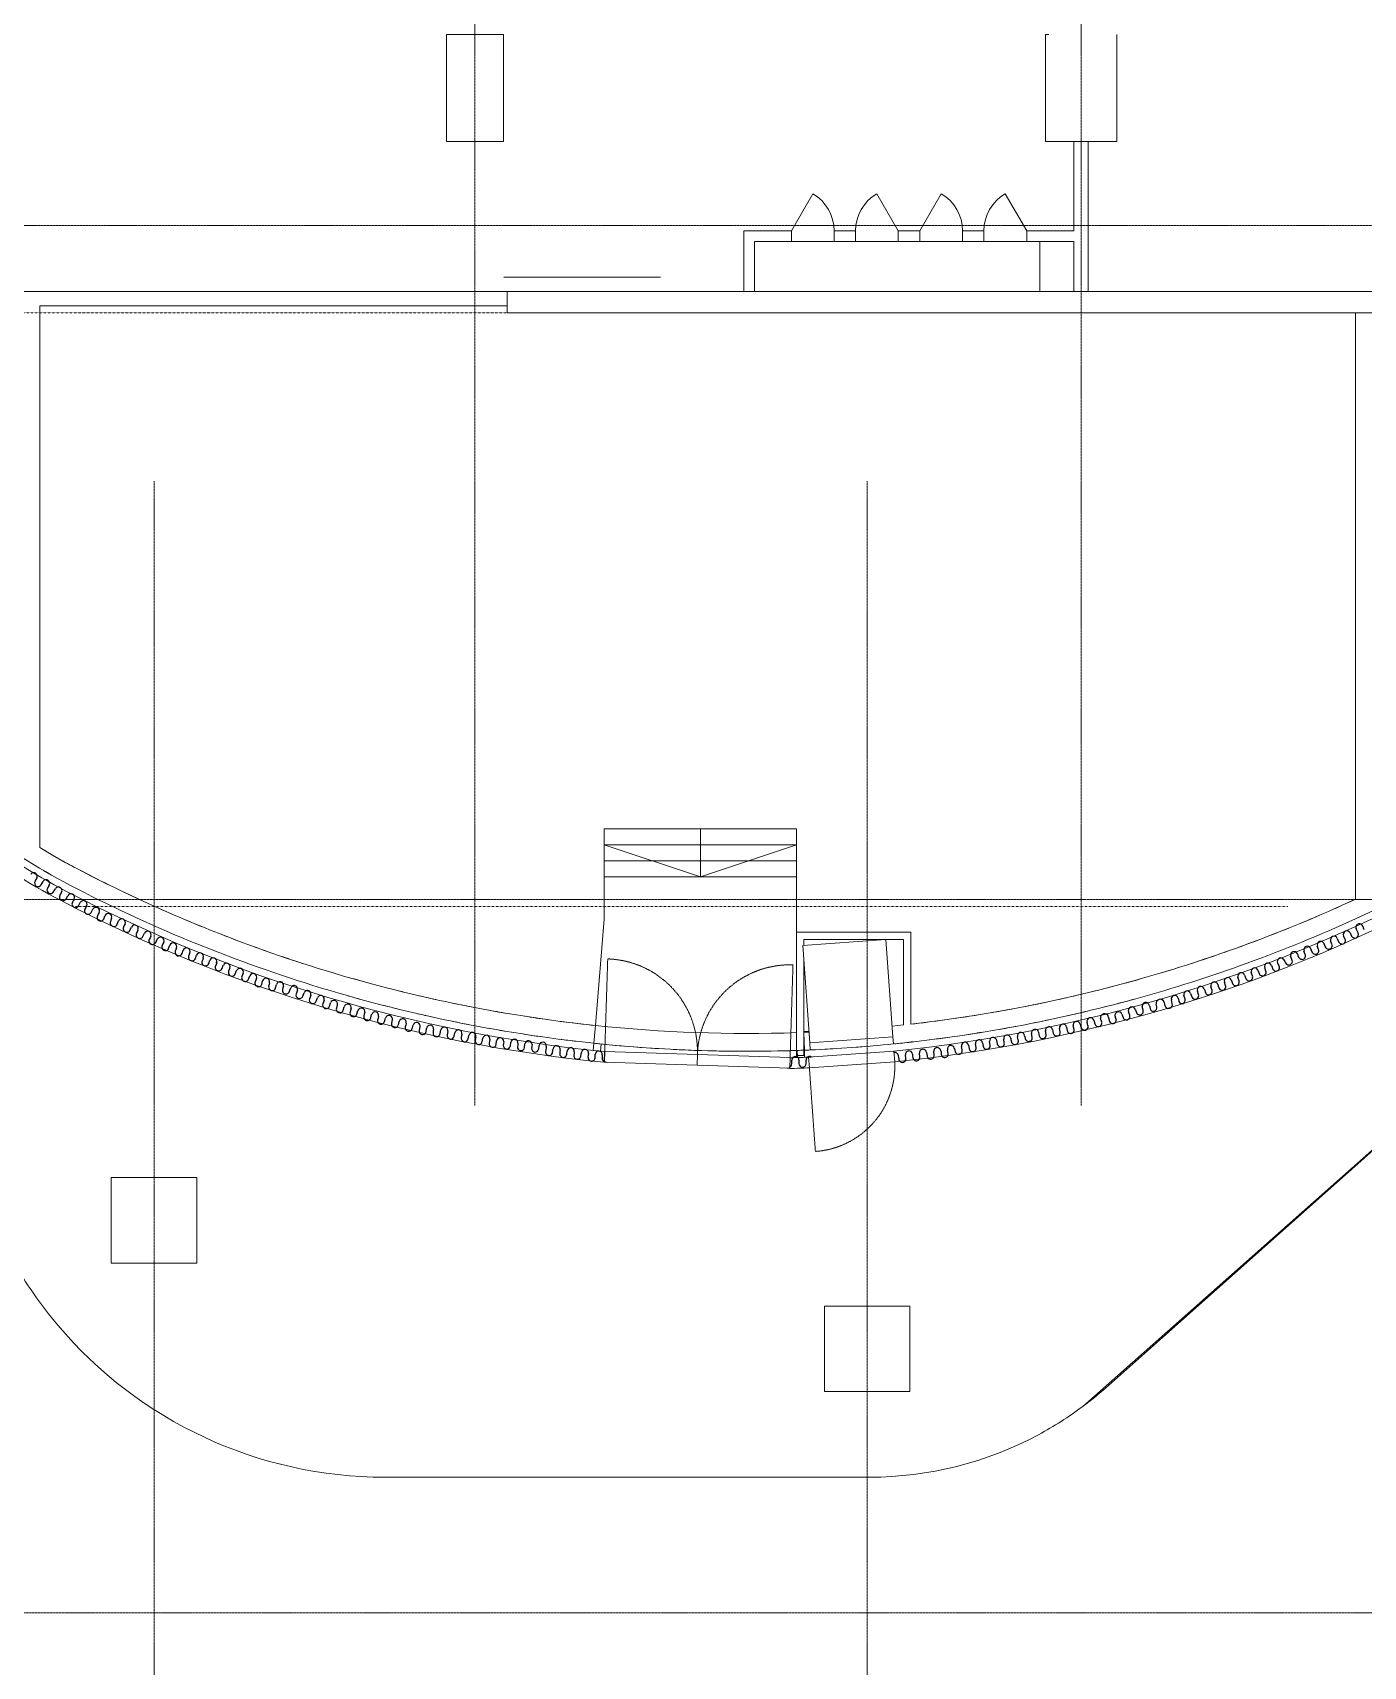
# Model space of a CAD drawing. Header units: millimetres. Extents: x -1578195 to 622687, y -255792 to 391308.
# Drawn here: x -1450456 to -1431795, y 95514 to 118418 of the extents above; entities that cross this region are included whole.
import ezdxf

# ---------------------------------------------------------------- set-up
doc = ezdxf.new("R2010")
doc.units = ezdxf.units.MM
for name, pattern in [('Grid Line', [21, 12, -3, 3, -3]), ('Hidden', [2.25, 1, -1.25]), ('Long Dash', [13.5, 9, -4.5]), ('Overhead', [1.8, 1.2, -0.6])]:
    doc.linetypes.add(name, pattern=pattern)
for name, color, linetype, lineweight in [('A-010-M_LINE', 90, 'Continuous', 5), ('A-010_MH_LINE', 90, 'Hidden', 5), ('A-200-M_WALL', 113, 'Continuous', 9), ('A-200-M_WALL_EXT', 113, 'Continuous', 9), ('A-200-M_WALL_INT', 2, 'Continuous', 9), ('A-230-M_FLOOR', 192, 'Continuous', 18), ('A-242-A_STAIR', 31, 'Continuous', 5), ('A-242-M_STAIR', 31, 'Continuous', 5), ('A-325-M_DOOR', 31, 'Continuous', 5), ('A-325-M_DOOR_PANEL', 31, 'Continuous', 5), ('A-325-MH_DOOR', 31, 'Long Dash', 5), ('S-280-M_COLUMN', 52, 'Continuous', 9), ('Z-030-M_GRID', 191, 'Continuous', 5), ('Z-060-M_DETAIL', 92, 'Continuous', 5)]:
    doc.layers.add(name, color=color, linetype=linetype, lineweight=lineweight)

# ---------------------------------------------------------------- blocks, each defined once
blk = doc.blocks.new('0291')
at = {"layer": 'A-010-M_LINE', "color": 1, "linetype": 'Overhead'}
blk.add_line((93950, 151731), (91750, 151731), dxfattribs=at)
at = {"layer": 'A-010-M_LINE', "color": 1, "lineweight": 25}
for p, q in [((85194, 143284), (85181, 143262)), ((85206, 143306), (85194, 143284)), ((85206, 143306), (85194, 143284)), ((85268, 143212), (85293, 143256)), ((85367, 143184), (85354, 143162)), ((85379, 143206), (85367, 143184)), ((85441, 143112), (85466, 143156)), ((85540, 143084), (85528, 143062)), ((85553, 143106), (85540, 143084)), ((85616, 143014), (85640, 143058)), ((85716, 142989), (85704, 142967)), ((85728, 143011), (85716, 142989)), ((85792, 142919), (85816, 142963)), ((85892, 142894), (85880, 142872)), ((85904, 142916), (85892, 142894)), ((85968, 142824), (85992, 142868)), ((86068, 142799), (86056, 142777)), ((86080, 142821), (86068, 142799)), ((86144, 142729), (86161, 142776)), ((86246, 142718), (86238, 142694)), ((86255, 142741), (86246, 142718)), ((86331, 142660), (86353, 142705)), ((86433, 142639), (86422, 142617)), ((86443, 142662), (86433, 142639)), ((86512, 142574), (86534, 142619)), ((86613, 142554), (86602, 142531)), ((86624, 142576), (86613, 142554)), ((86693, 142488), (86714, 142533)), ((86794, 142468), (86783, 142445)), ((86805, 142490), (86794, 142468)), ((103554, 142448), (103532, 142493)), ((103622, 142537), (103633, 142515)), ((103633, 142515), (103644, 142492)), ((103734, 142536), (103707, 142594)), ((103799, 142633), (103808, 142609)), ((103808, 142609), (103817, 142586)), ((86874, 142402), (86895, 142448)), ((86975, 142382), (86964, 142359)), ((86985, 142405), (86975, 142382)), ((87054, 142317), (87072, 142363)), ((87157, 142305), (87148, 142282)), ((87165, 142329), (87157, 142305)), ((87242, 142247), (87259, 142294)), ((87353, 142259), (87344, 142236)), ((87353, 142259), (87344, 142236)), ((102883, 142245), (102892, 142222)), ((102994, 142234), (102976, 142281)), ((103069, 142317), (103078, 142293)), ((103078, 142293), (103087, 142270)), ((103181, 142306), (103163, 142352)), ((103256, 142388), (103265, 142365)), ((103265, 142365), (103274, 142341)), ((103367, 142377), (103350, 142424)), ((103443, 142459), (103452, 142436)), ((103452, 142436), (103461, 142413)), ((87344, 142236), (87335, 142212)), ((87429, 142177), (87447, 142224)), ((87532, 142166), (87523, 142142)), ((87540, 142189), (87532, 142166)), ((87617, 142108), (87634, 142155)), ((87719, 142096), (87710, 142073)), ((87728, 142120), (87719, 142096)), ((87803, 142036), (87821, 142083)), ((87905, 142022), (87896, 141999)), ((87914, 142046), (87905, 142022)), ((87989, 141962), (88007, 142009)), ((102331, 142014), (102340, 141990)), ((102442, 142001), (102425, 142048)), ((102519, 142082), (102528, 142058)), ((102528, 142058), (102536, 142035)), ((102630, 142069), (102607, 142113)), ((102695, 142160), (102707, 142138)), ((102707, 142138), (102719, 142116)), ((102807, 142163), (102789, 142209)), ((102892, 142222), (102900, 142198)), ((88091, 141948), (88082, 141925)), ((88100, 141972), (88091, 141948)), ((88174, 141888), (88193, 141935)), ((88277, 141875), (88267, 141851)), ((88286, 141898), (88277, 141875)), ((88360, 141814), (88372, 141863)), ((88463, 141815), (88457, 141791)), ((88469, 141839), (88463, 141815)), ((88555, 141767), (88566, 141816)), ((88664, 141792), (88658, 141768)), ((101687, 141736), (101671, 141783)), ((101766, 141815), (101774, 141791)), ((101774, 141791), (101782, 141767)), ((101877, 141799), (101861, 141846)), ((101956, 141878), (101964, 141854)), ((101964, 141854), (101972, 141830)), ((102066, 141864), (102049, 141911)), ((102143, 141945), (102152, 141922)), ((102152, 141922), (102160, 141898)), ((102254, 141933), (102237, 141980)), ((102340, 141990), (102348, 141967)), ((88658, 141768), (88652, 141743)), ((88749, 141720), (88767, 141767)), ((88851, 141708), (88843, 141684)), ((88860, 141731), (88851, 141708)), ((88936, 141649), (88954, 141696)), ((89038, 141637), (89030, 141614)), ((89047, 141661), (89038, 141637)), ((89123, 141578), (89141, 141625)), ((89226, 141567), (89217, 141543)), ((89234, 141590), (89226, 141567)), ((89310, 141508), (89324, 141556)), ((101014, 141563), (101022, 141532)), ((101129, 141545), (101116, 141600)), ((101210, 141623), (101220, 141579)), ((101220, 141579), (101218, 141587)), ((101308, 141608), (101291, 141658)), ((101386, 141689), (101394, 141665)), ((101394, 141665), (101402, 141641)), ((101497, 141673), (101481, 141720)), ((101576, 141752), (101584, 141728)), ((101576, 141752), (101584, 141728)), ((101584, 141728), (101592, 141704)), ((89413, 141505), (89407, 141481)), ((89420, 141529), (89413, 141505)), ((89503, 141454), (89516, 141502)), ((89606, 141451), (89599, 141427)), ((89613, 141475), (89606, 141451)), ((89613, 141475), (89606, 141451)), ((89695, 141400), (89709, 141448)), ((89798, 141397), (89792, 141373)), ((89805, 141421), (89798, 141397)), ((89888, 141346), (89901, 141394)), ((89991, 141343), (89985, 141318)), ((89998, 141367), (89991, 141343)), ((90082, 141294), (90094, 141343)), ((100128, 141318), (100123, 141339)), ((100232, 141362), (100242, 141318)), ((100345, 141315), (100328, 141362)), ((100422, 141397), (100430, 141374)), ((100430, 141374), (100439, 141350)), ((100533, 141385), (100515, 141432)), ((100609, 141466), (100618, 141443)), ((100618, 141443), (100626, 141420)), ((100720, 141454), (100709, 141503)), ((100806, 141526), (100812, 141502)), ((100812, 141502), (100818, 141477)), ((100912, 141500), (100903, 141536)), ((101022, 141532), (101025, 141520)), ((90185, 141294), (90179, 141270)), ((90191, 141318), (90185, 141294)), ((90276, 141246), (90288, 141294)), ((90379, 141245), (90373, 141221)), ((90385, 141270), (90379, 141245)), ((90470, 141197), (90482, 141245)), ((90573, 141197), (90567, 141173)), ((90579, 141221), (90573, 141197)), ((90664, 141148), (90669, 141198)), ((90766, 141163), (90763, 141138)), ((90769, 141187), (90766, 141163)), ((90863, 141127), (90872, 141176)), ((90966, 141133), (90961, 141108)), ((90971, 141157), (90966, 141133)), ((91059, 141089), (91069, 141138)), ((91162, 141094), (91157, 141070)), ((91167, 141119), (91162, 141094)), ((91255, 141050), (91265, 141099)), ((99054, 141104), (99061, 141080)), ((99165, 141076), (99156, 141125)), ((99254, 141144), (99259, 141119)), ((99254, 141144), (99259, 141119)), ((99259, 141119), (99263, 141095)), ((99361, 141113), (99352, 141162)), ((99450, 141181), (99455, 141156)), ((99455, 141156), (99460, 141131)), ((99558, 141150), (99549, 141199)), ((99647, 141217), (99652, 141193)), ((99652, 141193), (99656, 141168)), ((99754, 141184), (99741, 141233)), ((99838, 141259), (99844, 141235)), ((99844, 141235), (99851, 141211)), ((99947, 141237), (99934, 141285)), ((100031, 141312), (100043, 141261)), ((100128, 141318), (100138, 141290)), ((100242, 141318), (100244, 141306)), ((91358, 141056), (91354, 141031)), ((91363, 141080), (91358, 141056)), ((91452, 141012), (91461, 141061)), ((91555, 141017), (91550, 140993)), ((91559, 141042), (91555, 141017)), ((91648, 140974), (91653, 141023)), ((91750, 140988), (91747, 140963)), ((91753, 141013), (91750, 140988)), ((91847, 140953), (91852, 141002)), ((91949, 140967), (91946, 140942)), ((91952, 140992), (91949, 140967)), ((91952, 140992), (91949, 140967)), ((92046, 140931), (92051, 140981)), ((92148, 140946), (92145, 140921)), ((92150, 140971), (92148, 140946)), ((92245, 140910), (92250, 140960)), ((92343, 140900), (92340, 140875)), ((92347, 140925), (92343, 140900)), ((92349, 140949), (92347, 140925)), ((92439, 140862), (92446, 140911)), ((92542, 140874), (92538, 140849)), ((92545, 140898), (92542, 140874)), ((92638, 140836), (92644, 140885)), ((92743, 140872), (92740, 140847)), ((97789, 140824), (97783, 140873)), ((97883, 140885), (97886, 140860)), ((97988, 140847), (97975, 140895)), ((98072, 140920), (98078, 140896)), ((98078, 140896), (98085, 140872)), ((98181, 140897), (98173, 140946)), ((98272, 140963), (98276, 140939)), ((98276, 140939), (98280, 140914)), ((98379, 140931), (98370, 140980)), ((98469, 140997), (98473, 140972)), ((98473, 140972), (98477, 140947)), ((98576, 140964), (98567, 141013)), ((98666, 141030), (98670, 141005)), ((98670, 141005), (98674, 140981)), ((98773, 140997), (98765, 141047)), ((98863, 141063), (98867, 141039)), ((98867, 141039), (98872, 141014)), ((98970, 141031), (98958, 141079)), ((99061, 141080), (99067, 141056)), ((92740, 140847), (92737, 140823)), ((92836, 140810), (92842, 140859)), ((92938, 140821), (92935, 140797)), ((92942, 140846), (92938, 140821)), ((93034, 140783), (93036, 140833)), ((93135, 140804), (93134, 140779)), ((93136, 140829), (93135, 140804)), ((95794, 140705), (95794, 140755)), ((95894, 140755), (95894, 140730)), ((95894, 140730), (95894, 140705)), ((95994, 140705), (95994, 140755)), ((97287, 140816), (97290, 140791)), ((97290, 140791), (97292, 140766)), ((97392, 140778), (97386, 140827)), ((97485, 140839), (97488, 140814)), ((97488, 140814), (97491, 140789)), ((97590, 140801), (97585, 140850)), ((97684, 140862), (97687, 140837)), ((97687, 140837), (97690, 140812)), ((97886, 140860), (97888, 140835))]:
    blk.add_line(p, q, dxfattribs=at)
for centre, radius, start, end in [((85163, 143331), 50, 330, 150), ((85224, 143237), 50, 150, 330), ((85336, 143231), 50, 330, 150), ((85398, 143137), 50, 150, 330), ((85509, 143131), 50, 330, 150), ((85572, 143038), 50, 151.6154, 331.6154), ((85684, 143035), 50, 331.6154, 151.6154), ((85748, 142943), 50, 151.6154, 331.6154), ((85860, 142940), 50, 331.6154, 151.6154), ((85924, 142848), 50, 151.6154, 331.6154), ((86036, 142845), 50, 331.6154, 151.6154), ((86100, 142753), 50, 151.6154, 331.6154), ((86208, 142759), 50, 339.6154, 159.6154), ((86398, 142683), 50, 334.6154, 154.6154), ((86285, 142677), 50, 159.6154, 339.6154), ((86467, 142595), 50, 154.6154, 334.6154), ((86579, 142598), 50, 334.6154, 154.6154), ((86648, 142510), 50, 154.6154, 334.6154), ((86759, 142512), 50, 334.6154, 154.6154), ((86940, 142426), 50, 334.6154, 154.6154), ((103396, 142442), 50, 20.9337, 200.9337), ((103577, 142515), 50, 25.9337, 205.9337), ((103689, 142514), 50, 205.9337, 25.9337), ((103753, 142615), 50, 20.9337, 205.0008), ((86828, 142424), 50, 154.6154, 334.6154), ((87009, 142338), 50, 154.6154, 334.6154), ((87118, 142346), 50, 339.6154, 159.6154), ((87195, 142264), 50, 159.6154, 339.6154), ((87306, 142276), 50, 339.6154, 159.6154), ((87493, 142207), 50, 339.6154, 159.6154), ((102836, 142227), 50, 20.9337, 200.9337), ((103023, 142299), 50, 20.9337, 200.9337), ((103134, 142288), 50, 200.9337, 20.9337), ((103210, 142370), 50, 20.9337, 200.9337), ((103321, 142359), 50, 200.9337, 20.9337), ((103508, 142431), 50, 200.9337, 20.9337), ((87382, 142195), 50, 159.6154, 339.6154), ((87570, 142125), 50, 159.6154, 339.6154), ((87681, 142137), 50, 339.6154, 159.6154), ((87756, 142055), 50, 158.3183, 338.3183), ((87868, 142064), 50, 338.3183, 158.3183), ((88054, 141990), 50, 338.3183, 158.3183), ((102284, 141997), 50, 19.9337, 199.9337), ((102472, 142065), 50, 19.9337, 199.9337), ((102583, 142052), 50, 199.9337, 19.9337), ((102651, 142137), 50, 27.9337, 207.9337), ((102763, 142139), 50, 207.9337, 27.9337), ((102947, 142216), 50, 200.9337, 20.9337), ((87942, 141981), 50, 158.3183, 338.3183), ((88128, 141907), 50, 158.3183, 338.3183), ((88239, 141916), 50, 338.3183, 158.3183), ((88314, 141833), 50, 158.3183, 338.3183), ((88421, 141851), 50, 346.3183, 166.3183), ((88506, 141779), 50, 166.3183, 346.3183), ((88615, 141804), 50, 346.3183, 166.3183), ((88813, 141749), 50, 339.3183, 159.3183), ((101529, 141736), 50, 18.3183, 198.3183), ((101719, 141799), 50, 18.3183, 198.3183), ((101829, 141783), 50, 198.3183, 18.3183), ((101908, 141862), 50, 18.3183, 198.3183), ((102019, 141847), 50, 199.9337, 19.9337), ((102096, 141928), 50, 19.9337, 199.9337), ((102207, 141916), 50, 199.9337, 19.9337), ((102395, 141984), 50, 199.9337, 19.9337), ((88700, 141732), 50, 166.3183, 346.3183), ((88889, 141667), 50, 159.3183, 339.3183), ((89001, 141678), 50, 339.3183, 159.3183), ((89076, 141596), 50, 159.3183, 339.3183), ((89188, 141608), 50, 339.3183, 159.3183), ((89372, 141542), 50, 344.3183, 164.3183), ((100757, 141514), 50, 13.3183, 193.3183), ((100959, 141550), 57.1, 13.3183, 193.3183), ((101163, 141612), 48.3, 13.3183, 193.3183), ((101264, 141593), 46.3, 202.3183, 18.3183), ((101339, 141673), 50, 18.3183, 198.3183), ((101450, 141657), 50, 198.3183, 18.3183), ((101639, 141720), 50, 198.3183, 18.3183), ((89264, 141526), 50, 159.3183, 339.3183), ((89455, 141467), 50, 164.3183, 344.3183), ((89565, 141488), 50, 344.3183, 164.3183), ((89647, 141413), 50, 164.3183, 344.3183), ((89757, 141434), 50, 344.3183, 164.3183), ((89840, 141359), 50, 164.3183, 344.3183), ((89950, 141380), 50, 344.3183, 164.3183), ((90143, 141331), 50, 345.9337, 165.9337), ((90337, 141282), 50, 345.9337, 165.9337), ((99982, 141299), 50, 15.3183, 195.3183), ((100178, 141350), 55.6, 12.3183, 192.3183), ((100293, 141316), 50, 192.3183, 12.3183), ((100375, 141380), 50, 20.3183, 200.3183), ((100486, 141367), 50, 200.3183, 20.3183), ((100562, 141449), 50, 20.3183, 200.3183), ((100673, 141437), 50, 200.3183, 20.3183), ((100865, 141488), 48.6, 193.3183, 13.3183), ((101077, 141532), 53.7, 193.3183, 13.3183), ((90033, 141306), 50, 165.9337, 345.9337), ((90227, 141258), 50, 165.9337, 345.9337), ((90421, 141209), 50, 165.9337, 345.9337), ((90531, 141233), 50, 345.9337, 165.9337), ((90615, 141160), 50, 165.9337, 345.9337), ((90719, 141193), 50, 353.9337, 173.9337), ((90813, 141132), 50, 173.9337, 353.9337), ((90921, 141167), 50, 348.9337, 168.9337), ((91010, 141098), 50, 168.9337, 348.9337), ((91118, 141128), 50, 348.9337, 168.9337), ((91314, 141090), 50, 348.9337, 168.9337), ((91510, 141052), 50, 348.9337, 168.9337), ((98814, 141055), 50, 9.6154, 189.6154), ((99006, 141092), 50, 14.6154, 194.6154), ((99205, 141135), 50, 10.6154, 190.6154), ((99312, 141104), 50, 190.6154, 10.6154), ((99401, 141171), 50, 10.6154, 190.6154), ((99509, 141141), 50, 190.6154, 10.6154), ((99598, 141208), 50, 10.6154, 190.6154), ((99705, 141176), 50, 189.3183, 9.3183), ((99789, 141246), 50, 15.3183, 195.3183), ((99899, 141224), 50, 195.3183, 15.3183), ((100091, 141272), 50, 193.3577, 12.3183), ((91206, 141060), 50, 168.9337, 348.9337), ((91403, 141022), 50, 168.9337, 348.9337), ((91599, 140983), 50, 168.9337, 348.9337), ((91703, 141018), 50, 353.9337, 173.9337), ((91797, 140958), 50, 173.9337, 353.9337), ((91902, 140997), 50, 353.9337, 173.9337), ((91996, 140937), 50, 173.9337, 353.9337), ((92101, 140976), 50, 353.9337, 173.9337), ((92195, 140916), 50, 173.9337, 353.9337), ((92300, 140955), 50, 353.9337, 173.9337), ((92390, 140868), 50, 172.4895, 352.4895), ((92495, 140905), 50, 352.4895, 172.4895), ((92694, 140879), 50, 352.4895, 172.4895), ((92892, 140853), 50, 352.4895, 172.4895), ((93086, 140831), 50, 357.4895, 177.4895), ((97436, 140833), 50, 6.6154, 186.6154), ((97634, 140856), 50, 6.6154, 186.6154), ((97833, 140879), 50, 6.6154, 186.6154), ((98024, 140908), 50, 14.6154, 194.6154), ((98133, 140885), 50, 194.6154, 14.6154), ((98222, 140955), 50, 9.6154, 189.6154), ((98329, 140922), 50, 189.6154, 9.6154), ((98419, 140988), 50, 9.6154, 189.6154), ((98526, 140956), 50, 189.6154, 9.6154), ((98617, 141022), 50, 9.6154, 189.6154), ((98724, 140989), 50, 189.6154, 9.6154), ((98921, 141022), 50, 189.6154, 9.6154), ((99116, 141066), 50, 191.6154, 11.6154), ((92588, 140842), 50, 172.4895, 352.4895), ((92786, 140816), 50, 172.4895, 352.4895), ((92985, 140790), 50, 172.4895, 352.4895), ((93184, 140777), 50, 177.4895, 274.7873), ((95744, 140705), 50, 285.9939, 360), ((95844, 140755), 50, 360, 180), ((95944, 140705), 50, 180, 360), ((96044, 140755), 50, 56.9129, 180), ((97238, 140811), 50, 5, 101.9075), ((97342, 140772), 50, 186.6154, 6.6154), ((97541, 140795), 50, 186.6154, 6.6154), ((97739, 140818), 50, 186.6154, 6.6154), ((97938, 140841), 50, 186.6154, 6.6154)]:
    blk.add_arc(centre, radius, start, end, dxfattribs=at)
at = {"layer": 'A-010_MH_LINE', "color": 1}
for p, q in [((83250, 151231), (100250, 151231)), ((85750, 151231), (102750, 151231)), ((102750, 142906), (85750, 142906))]:
    blk.add_line(p, q, dxfattribs=at)
at = {"layer": 'A-200-M_WALL', "color": 1}
for p, q in [((93164, 140724), (93168, 140874)), ((97226, 140880), (97237, 140730)), ((95763, 140640), (95763, 140636))]:
    blk.add_line(p, q, dxfattribs=at)
for centre, radius, start, end in [((95167, 161394), 20617, 275.7319, 319.6074), ((95167, 161394), 20767, 275.7204, 319.6254), ((89859, 151229), 9300, 232.4451, 242.4274), ((89859, 151229), 9150, 232.4695, 242.4274), ((95167, 161394), 20767, 242.4274, 264.4659), ((95167, 161394), 20617, 242.4274, 264.4381), ((95167, 161394), 20767, 271.6448, 272.409), ((95167, 161394), 20617, 271.6736, 272.4801)]:
    blk.add_arc(centre, radius, start, end, dxfattribs=at)
at = {"layer": 'A-200-M_WALL_EXT', "color": 1, "lineweight": 13}
for p, q in [((105575, 151531), (91800, 151531)), ((91800, 151531), (91800, 151231)), ((91800, 151231), (110425, 151231))]:
    blk.add_line(p, q, dxfattribs=at)
at = {"layer": 'A-200-M_WALL_INT', "color": 1}
for p, q in [((99750, 153631), (99750, 152381)), ((99950, 153631), (99750, 153631)), ((99950, 151531), (99950, 153631)), ((95122, 152381), (95122, 151531)), ((95787, 152381), (95122, 152381)), ((95787, 152231), (95787, 152381)), ((96687, 152381), (96387, 152381)), ((96387, 152381), (96387, 152231)), ((96687, 152231), (96687, 152381)), ((97587, 152381), (97287, 152381)), ((97287, 152381), (97287, 152231)), ((97587, 152231), (97587, 152381)), ((98487, 152381), (98187, 152381)), ((98187, 152381), (98187, 152231)), ((98487, 152231), (98487, 152381)), ((99750, 152381), (99087, 152381)), ((99087, 152381), (99087, 152231)), ((95272, 151531), (95272, 152231)), ((95272, 152231), (95787, 152231)), ((96387, 152231), (96687, 152231)), ((97287, 152231), (97587, 152231)), ((98187, 152231), (98487, 152231)), ((99087, 152231), (99750, 152231)), ((99750, 152231), (99750, 151531)), ((48395, 151531), (91800, 151531)), ((91800, 151331), (91800, 151531)), ((95122, 151531), (95272, 151531)), ((99750, 151531), (99950, 151531)), ((85250, 143733), (85250, 151331)), ((85250, 151331), (91800, 151331)), ((103900, 151231), (103700, 151231)), ((103700, 151231), (103700, 143011)), ((85426, 143627), (85250, 143733)), ((85605, 143526), (85426, 143627)), ((85786, 143429), (85605, 143526)), ((103648, 142987), (103595, 142963)), ((103700, 143011), (103648, 142987)), ((95861, 142546), (95861, 140819)), ((97461, 142546), (95861, 142546)), ((97461, 141257), (97461, 142546)), ((95961, 142363), (95961, 142446)), ((95961, 142446), (97112, 142446)), ((97113, 142446), (97361, 142446)), ((97361, 142446), (97361, 141246)), ((95961, 140819), (95961, 142162)), ((100551, 141855), (100115, 141740)), ((99678, 141635), (99238, 141540)), ((100115, 141740), (99678, 141635)), ((98353, 141379), (97907, 141313)), ((98796, 141455), (98353, 141379)), ((99238, 141540), (98796, 141455)), ((93019, 140990), (93040, 141239)), ((95961, 141143), (95970, 140893)), ((97281, 141238), (97201, 141229)), ((97361, 141246), (97281, 141238)), ((97907, 141313), (97461, 141257)), ((93019, 140990), (93010, 140887)), ((93010, 140887), (93110, 140879)), ((93110, 140879), (93118, 140980)), ((95870, 140889), (95873, 140789)), ((95973, 140793), (95970, 140893)), ((96052, 140896), (96044, 140996)), ((97211, 141080), (97219, 140980)), ((95861, 140819), (95961, 140819)), ((95873, 140789), (95973, 140793))]:
    blk.add_line(p, q, dxfattribs=at)
for centre, radius, start, end in [((95167, 161394), 20517, 294.5732, 319.2167), ((89859, 151229), 9050, 232.4854, 242.4274), ((95167, 161394), 20267, 242.4274, 252.7334), ((95167, 161394), 20517, 242.4274, 252.7334), ((95167, 161394), 20267, 285.4053, 294.5732), ((95167, 161394), 20517, 285.4053, 294.5732), ((95167, 161394), 20267, 252.7334, 263.9753), ((95167, 161394), 20517, 252.7334, 263.9908), ((95167, 161394), 20517, 275.7397, 285.4053), ((95167, 161394), 20267, 263.9753, 271.9625), ((95167, 161394), 20267, 272.2464, 272.4518), ((95167, 161394), 20517, 263.9908, 264.2701), ((95167, 161394), 20517, 264.0504, 265.1326), ((95167, 161394), 20517, 265.379, 266.7108), ((95167, 161394), 20517, 267.0987, 268.0384), ((95167, 161394), 20517, 268.599, 269.3868), ((95167, 161394), 20517, 269.9709, 270.7319), ((95167, 161394), 20517, 271.332, 271.9385), ((95167, 161394), 20517, 271.9637, 272.243), ((95167, 161394), 20517, 272.243, 272.472), ((95167, 161394), 20517, 272.472, 275.7397)]:
    blk.add_arc(centre, radius, start, end, dxfattribs=at)
at = {"layer": 'A-230-M_FLOOR', "color": 1}
for p, q in [((95787, 152231), (96387, 152231)), ((96687, 152231), (97287, 152231)), ((97587, 152231), (98187, 152231)), ((98487, 152231), (99087, 152231)), ((99272, 152231), (99272, 151531)), ((108795, 143804), (99876, 135899)), ((93163, 143321), (93163, 142728)), ((95861, 143321), (93163, 143321)), ((95861, 142546), (95861, 143321)), ((93163, 142728), (93040, 141239)), ((103473, 139072), (106754, 141989)), ((91038, 141297), (91048, 141295)), ((96033, 141156), (95961, 141156)), ((95970, 140893), (95961, 140892)), ((97254, 140983), (97236, 140982)), ((100191, 136155), (103473, 139072)), ((90086, 134906), (96885, 134906))]:
    blk.add_line(p, q, dxfattribs=at)
for centre, radius, start, end in [((89859, 151229), 8800, 238.4204, 240.2012), ((89859, 151229), 9050, 239.7619, 240.4177), ((89859, 151229), 8800, 240.6465, 242.4274), ((95167, 161394), 20267, 242.4274, 243.7943), ((95167, 161394), 20267, 244.2439, 245.1625), ((95167, 161394), 20267, 293.9247, 294.9011), ((95167, 161394), 20267, 245.6971, 246.5325), ((95167, 161394), 20267, 247.0984, 247.9055), ((95167, 161394), 20267, 292.48, 293.3797), ((95167, 161394), 20267, 248.4825, 249.2836), ((95167, 161394), 20267, 290.6545, 292.0144), ((95167, 161394), 20267, 249.8586, 250.6715), ((95167, 161394), 20267, 289.2847, 290.6441), ((95167, 161394), 20267, 251.2305, 252.0827), ((95167, 161394), 20267, 252.5999, 253.366), ((95167, 161394), 20267, 286.5537, 287.3845), ((95167, 161394), 20267, 287.9195, 288.8483), ((95167, 161394), 20267, 254.0277, 254.7942), ((95167, 161394), 20267, 283.8296, 284.6261), ((95167, 161394), 20267, 285.1829, 285.9802), ((95167, 161394), 20517, 254.148, 254.6194), ((95167, 161394), 20267, 255.4488, 256.225), ((95167, 161394), 20267, 256.8699, 257.6603), ((95167, 161394), 20267, 281.1068, 281.9014), ((95167, 161394), 20267, 282.4721, 283.2596), ((95167, 161394), 20517, 255.5625, 256.1282), ((95167, 161394), 20517, 256.977, 257.5831), ((95167, 161394), 20267, 258.291, 259.1037), ((95167, 161394), 20267, 259.7121, 260.5652), ((95167, 161394), 20267, 261.1332, 262.0808), ((95167, 161394), 20267, 278.291, 279.1966), ((95167, 161394), 20267, 279.7245, 280.5477), ((95167, 161394), 20517, 258.4206, 259.02), ((95167, 161394), 20517, 259.806, 260.4488), ((95167, 161394), 20517, 261.2206, 261.8732), ((95167, 161394), 20267, 262.5542, 263.9753), ((95167, 161394), 20267, 263.9753, 271.9624), ((95167, 161394), 20267, 276.4992, 277.8473), ((95167, 161394), 20517, 262.6351, 263.2949), ((95167, 161394), 20517, 263.9907, 264.1058), ((95167, 161394), 20517, 264.1097, 267.9628), ((95167, 161394), 20517, 267.9628, 271.9385), ((95167, 161394), 20517, 272.9327, 273.3645), ((95167, 161394), 20517, 274.2717, 274.5817), ((90086, 140906), 6000, 209.6324, 220.1311), ((90086, 140906), 6000, 220.1311, 270), ((96885, 139906), 5000, 306.7591, 311.391), ((96885, 139906), 5000, 298.2617, 306.7403), ((96885, 139906), 5000, 270, 298.2617)]:
    blk.add_arc(centre, radius, start, end, dxfattribs=at)
for points in [[(100144, 141490), (100302, 141529), (100460, 141571), (100617, 141614)], [(99183, 141274), (99263, 141290), (99343, 141307), (99423, 141325)], [(99664, 141376), (99756, 141397), (99848, 141419), (99940, 141442)], [(98213, 141104), (98295, 141117), (98376, 141130), (98456, 141145)], [(98699, 141183), (98778, 141197), (98857, 141212), (98935, 141228)], [(97254, 140983), (97335, 140992), (97416, 141001), (97496, 141012)], [(97725, 141037), (97810, 141048), (97895, 141060), (97979, 141073)]]:
    blk.add_open_spline(points, degree=3, dxfattribs=at)
at = {"layer": 'A-242-A_STAIR', "color": 1}
for p, q in [((94512, 143996), (94512, 143771)), ((94512, 143321), (93163, 143771)), ((94512, 143771), (94512, 143546)), ((94512, 143321), (95861, 143771)), ((94512, 143546), (94512, 143321))]:
    blk.add_line(p, q, dxfattribs=at)
at = {"layer": 'A-242-M_STAIR', "color": 1}
for p, q in [((95861, 143996), (93163, 143996)), ((93163, 143996), (93163, 143771)), ((95861, 143996), (95861, 143771)), ((93163, 143771), (93163, 143546)), ((95861, 143771), (93163, 143771)), ((95861, 143771), (95861, 143546)), ((93163, 143546), (93163, 143321)), ((95861, 143546), (93163, 143546)), ((95861, 143546), (95861, 143321)), ((95861, 143321), (93163, 143321))]:
    blk.add_line(p, q, dxfattribs=at)
at = {"layer": 'A-242-M_STAIR', "color": 1, "linetype": 'Overhead'}
for p, q in [((95861, 143996), (93163, 143996)), ((95861, 143771), (93163, 143771)), ((95861, 143546), (93163, 143546))]:
    blk.add_line(p, q, dxfattribs=at)
at = {"layer": 'A-325-M_DOOR', "color": 1, "lineweight": 9}
for p, q in [((95787, 152381), (96087, 152901)), ((97287, 152381), (96987, 152901)), ((97587, 152381), (97887, 152901)), ((99087, 152381), (98787, 152901)), ((96029, 140794), (97226, 140880)), ((97226, 140880), (97237, 140730)), ((96040, 140645), (96029, 140794)), ((97237, 140730), (96040, 140645))]:
    blk.add_line(p, q, dxfattribs=at)
at = {"layer": 'A-325-M_DOOR', "color": 1}
blk.add_line((96040, 140645), (96090, 140648), dxfattribs=at)
for centre, start, end in [((95787, 152381), 0, 60), ((97287, 152381), 120, 180), ((97587, 152381), 0, 60), ((99087, 152381), 120, 180)]:
    blk.add_arc(centre, 600, start, end, dxfattribs=at)
at = {"layer": 'A-325-M_DOOR_PANEL', "color": 1, "lineweight": 9}
for p, q in [((93170, 140873), (93166, 140723)), ((94470, 140831), (93170, 140873)), ((93166, 140723), (94465, 140681)), ((94465, 140681), (94470, 140831)), ((94470, 140831), (94465, 140681)), ((94465, 140681), (95764, 140640)), ((95769, 140790), (94470, 140831)), ((95764, 140640), (95769, 140790))]:
    blk.add_line(p, q, dxfattribs=at)
at = {"layer": 'A-325-M_DOOR_PANEL', "color": 1}
for p, q in [((93166, 140723), (93205, 140721)), ((95764, 140640), (95725, 140641)), ((96029, 140794), (96079, 140798))]:
    blk.add_line(p, q, dxfattribs=at)
at = {"layer": 'A-325-MH_DOOR', "color": 1}
for p, q in [((93170, 140860), (93212, 142172)), ((95769, 140778), (95810, 142089)), ((96040, 140645), (96124, 139474)), ((96124, 139474), (96174, 139477))]:
    blk.add_line(p, q, dxfattribs=at)
for centre, radius, start, end in [((93170, 140873), 1300, 358.1819, 88.1819), ((95769, 140790), 1300, 88.1819, 178.1819), ((96039, 140669), 1199, 276.4494, 2.943)]:
    blk.add_arc(centre, radius, start, end, dxfattribs=at)
at = {"layer": 'S-280-M_COLUMN', "color": 1, "lineweight": 13}
for p, q in [((90950, 155131), (90950, 153631)), ((91750, 155131), (90950, 155131)), ((91750, 153631), (91750, 155131)), ((99350, 155131), (99350, 153631)), ((99400, 155131), (99350, 155131)), ((100350, 153631), (100350, 155131)), ((90950, 153631), (91750, 153631)), ((99350, 153631), (100350, 153631)), ((87450, 139106), (86250, 139106)), ((86250, 139106), (86250, 137906)), ((87450, 137906), (87450, 139106)), ((86250, 137906), (87450, 137906)), ((97450, 137306), (96250, 137306)), ((96250, 137306), (96250, 136106)), ((97450, 136106), (97450, 137306)), ((96250, 136106), (97450, 136106))]:
    blk.add_line(p, q, dxfattribs=at)
at = {"layer": 'Z-030-M_GRID', "color": 1, "linetype": 'Grid Line'}
for p, q in [((91350, 209886), (91350, 140118)), ((99850, 209886), (99850, 140118)), ((-14408, 152456), (132980, 152456)), ((86850, 148869), (86850, 92240)), ((96850, 148869), (96850, 92240)), ((-14409, 143006), (133257, 143006)), ((-14409, 133006), (133257, 133006))]:
    blk.add_line(p, q, dxfattribs=at)
at = {"layer": 'Z-060-M_DETAIL', "color": 1}
for p, q in [((97113, 142446), (95946, 142362)), ((95946, 142362), (96044, 140996)), ((97211, 141080), (97113, 142446)), ((96044, 140996), (97211, 141080))]:
    blk.add_line(p, q, dxfattribs=at)

msp = doc.modelspace()

# ---------------------------------------------------------------- block references
msp.add_blockref('0291', (-1535603.6, -36740.4))

doc.saveas('drawing.dxf')
